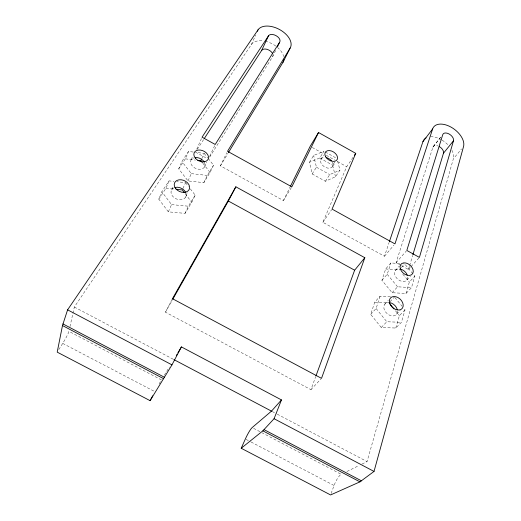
<?xml version="1.0" encoding="UTF-8"?>
<svg xmlns="http://www.w3.org/2000/svg" width="521" height="521" viewBox="0 0 521 521"><rect width="100%" height="100%" fill="white"/><g stroke="black" fill="none" stroke-linecap="round" stroke-linejoin="round"><path stroke-width="0.39" stroke-dasharray="2.6 1.95" d="M69.957 326.634L72.758 314.091M72.933 313.303L74.334 307.032L251.369 44.565L255.7 34.979M362.017 464.068L367.045 461.586L453.348 158.846L461.508 148.98M390.457 296.775L380.089 296.215L374.736 302.154L370.705 314.397L381.281 327.52L395.758 328.028L401.411 322.317L405.038 309.852L404.029 308.627M399.776 263.58L390.906 262.929L385.644 268.986L381.919 280.298L392.144 292.711L405.97 293.486L411.505 287.625L414.859 276.123L404.622 263.932L403.007 263.815M395.758 328.028L399.425 315.622L405.038 309.852M405.97 293.486L409.356 282.024L414.859 276.123M401.587 265.684L408.451 269.468L409.382 266.368M409.617 265.593L412.652 255.518M400.896 265.306L396.097 262.656L432.879 147.267L440.759 137.205M370.705 314.397L376.09 308.517L380.089 296.215M381.919 280.298L387.214 274.28L390.906 262.929M353.023 157.368L346.699 166.7L322.844 222.285L384.485 256.26L389.128 242.415M172.093 299.412L165.463 312.19L310.926 389.656L315.661 376.722M331.128 493.491L334.078 485.481A10.55 2.748 -65.3 0 1 341.177 474.331L262.206 432.86M190.354 188.895L195.16 195.141L191.774 202.33L185.007 213.369L168.361 211.845L158.801 199.113L161.862 191.761L169.065 180.878L173.773 181.386M158.801 199.113L165.965 188.25L169.065 180.878M208.126 158.384L213.532 165.235L210.08 172.458L203.841 182.643L188.022 180.924L178.729 168.876L181.894 161.484L188.524 151.461L193.226 152.041M171.709 189.677L173.174 186.271M178.729 168.876L185.339 158.853L188.524 151.461M191.187 159.713L192.692 156.3M168.361 211.845L171.559 204.603L161.862 191.761M196.723 149.247L201.738 137.896M182.943 188.478L185.548 182.656L176.912 181.725M188.022 180.924L191.305 173.63L181.894 161.484M201.868 158.521L204.199 153.402L196.365 152.432M185.593 197.251L187.619 192.822M204.486 167.026L206.681 162.305M209.735 156.248L214.873 145.203M185.007 213.369L188.361 206.205L195.16 195.141M203.841 182.643L207.267 175.427L213.532 165.235M209.657 157.127L272.652 56.607L275.824 50.088M291.408 187.527L283.411 200.552L220.422 165.834L226.811 152.731M283.411 200.552L290.19 186.811M159.146 383.886L161.412 379.926L68.909 331.343A10.856 1.153 -59.7 0 1 62.715 343.398L58.476 350.119M165.463 312.19L172.269 300.155M220.422 165.834L227.97 153.343M164.336 375.185L169.338 367.064M309.454 162.246L313.649 155.453L323.951 151.233L319.705 157.987L309.454 162.246L312.17 173.942L325.345 181.262L335.498 176.743L339.946 170.12L337.152 159.27M320.799 159.439L323.567 155.063M312.17 173.942L316.436 167.202L313.649 155.453M197.238 149.377L203.854 139.205M335.498 176.743L332.58 165.17L334.769 161.829M332.821 166.147L335.257 162.435M325.345 181.262L329.741 174.607L339.946 170.12M322.844 222.285L331.61 209.761M433.361 146.414L440.746 136.984M384.485 256.26L393.915 245.124M396.097 262.656L406.276 251.05M395.419 270.477L399.386 266.016M400.864 268.133L399.255 269.937L385.644 268.986M401.404 267.534L404.622 263.932M408.451 269.468L410.535 267.169M411.056 266.596L418.891 257.98M392.144 292.711L397.582 286.797L411.505 287.625M406.888 279.946L410.444 276.097M384.732 304.231L388.269 300.409M390.073 301.692L394.443 296.983M310.926 389.656L320.982 378.917M381.281 327.52L386.816 321.75L401.411 322.317M396.65 314.156L400.271 310.399M346.927 471.498L359.145 465.481M374.736 302.154L388.979 302.864M171.559 204.603L188.361 206.205M165.965 188.25L174.515 189.136M191.305 173.63L207.267 175.427M185.339 158.853L195.434 160.064M253.59 428.334L261.483 432.482M62.715 343.398L154.906 391.668M246.062 439.392L250.354 441.639M251.07 442.016L334.078 485.481M74.334 307.032L173.213 359.243M272.203 411.505L276.514 413.785M277.231 414.162L367.045 461.586M195.473 152.086L207.006 158.443M319.705 157.987L332.58 165.17M316.436 167.202L329.741 174.607M325.319 151.995L336.95 158.495M312.287 147.482L323.528 153.76M326.335 155.33L334.762 160.032M337.575 161.601L346.699 166.7M402.792 274.17L409.356 282.024M387.214 274.28L397.582 286.797M394.951 297.602L402.01 306.179M395.446 310.763L399.425 315.622M376.09 308.517L386.816 321.75M204.199 153.402L207.638 157.759M202.812 163.19L210.08 172.458M185.548 182.656L188.433 186.401M185.137 193.656L191.774 202.33M407.702 277.231A7.437 5.23 41.3 0 1 401.815 281.347A7.437 5.23 41.3 0 1 394.684 274.267A7.437 5.23 41.3 0 1 399.366 268.966M185.789 192.601A7.932 5.92 23.7 0 1 182.096 199.582A7.932 5.92 23.7 0 1 172.249 195.759A7.932 5.92 23.7 0 1 173.727 187.925M204.597 162.695A7.607 5.457 24.8 0 1 201.021 169.175A7.607 5.457 24.8 0 1 191.585 165.072A7.607 5.457 24.8 0 1 193.571 157.909M432.879 147.267A6.167 3.732 37 0 1 437.914 145.932M332.411 162.174A6.897 4.63 32.9 0 1 329.682 168.179A6.897 4.63 32.9 0 1 321.17 163.431A6.897 4.63 32.9 0 1 323.951 157.453M272.939 54.562A6.311 3.855 27.7 0 1 272.652 56.607M397.53 311.219A7.763 5.646 43.1 0 1 391.518 315.824A7.763 5.646 43.1 0 1 384.003 308.719A7.763 5.646 43.1 0 1 388.321 302.512M430.522 136.73A17.727 10.739 37 0 1 441.417 139.771M442.068 140.149A17.727 10.739 37 0 1 448.483 145.411M451.909 150.243A17.727 10.739 37 0 1 453.348 158.846M251.369 44.565A18.137 11.084 27.7 0 1 263.782 40.964M265.209 41.237A18.137 11.084 27.7 0 1 276.286 46.408M277.452 47.352A18.137 11.084 27.7 0 1 283.665 56.522"/><path stroke-width="0.78" d="M228.387 152.646L282.91 62.416L290.145 48.049A18.476 11.045 27.8 0 0 279.979 29.769A18.476 11.045 27.8 0 0 258.038 29.821L67.6 309.832L62.487 325.553L57.206 352.137L150.094 400.662L171.963 364.869L181.412 346.914L281.464 399.92L274.072 418.721L262.871 430.841L241.21 448.255L330.594 494.95L359.952 481.853L374.019 471.427L463.553 146.512A18.053 10.687 36.9 0 0 451.251 127.241A18.053 10.687 36.9 0 0 432.625 128.947L422.941 141.647L389.389 241.64M453.491 140.794L419.412 257.407L406.81 250.438L442.733 134.685A6.278 3.719 36.9 0 1 449.219 134.06A6.278 3.719 36.9 0 1 453.491 140.794L443.456 153.252L412.879 254.743M432.625 128.947L394.964 243.887L332.072 209.103L355.739 153.363L318.52 132.51L310.184 146.303L290.549 186.088M364.824 257.719L321.516 378.35L172.464 298.702L235.85 186.811L364.824 257.719L354.638 270.21L315.941 375.967M241.21 448.255L245.345 439.021A10.641 1.504 -63.4 0 1 252.151 427.578L271.48 411.128L281.464 399.92M257.367 31.293L258.038 29.821M202.324 162.572L200.872 160.715L201.536 159.257M204.297 138.527L261.679 50.4L268.53 35.78A6.428 3.842 27.8 0 1 276.182 35.728A6.428 3.842 27.8 0 1 279.699 42.116L215.212 144.467L202.05 137.186L268.53 35.78M277.582 46.467L279.347 42.846M318.52 132.51L291.825 186.837L227.527 151.272L290.145 48.049M172.672 299.445L228.354 201.021L235.85 186.811M150.094 400.662L152.686 395.817M176.293 355.609L177.081 354.267M177.869 352.932L181.412 346.914M354.378 155.369L355.739 153.363M176.072 189.292L182.291 189.937L184.187 192.418M197.765 160.344L200.872 160.715M62.487 325.553L163.737 378.754M262.871 430.841L359.952 481.853M67.6 309.832L171.963 364.869M274.072 418.721L374.019 471.427M62.943 323.919L164.584 377.347M264.101 429.656L361.548 480.876M173.929 359.62L271.48 411.128M228.354 201.021L354.638 270.21M389.474 303.469L393.954 308.94M439.314 146.577A6.167 3.732 37 0 1 443.456 153.252M174.815 187.508A7.932 5.92 23.7 0 1 185.789 192.601M401.053 269.292A7.437 5.23 41.3 0 1 407.259 275.081M195.238 157.544A7.607 5.457 24.8 0 1 204.343 162.194M422.941 141.647A17.727 10.739 37 0 1 426.061 137.902M326.042 157.57A6.897 4.63 32.9 0 1 331.48 160.82M261.679 50.4A6.311 3.855 27.7 0 1 266.98 49.326A6.311 3.855 27.7 0 1 272.496 53.396M389.467 302.571A7.763 5.646 43.1 0 1 397.276 309.494M283.854 59.668A18.137 11.084 27.7 0 1 282.91 62.416M400.297 268.738A7.522 5.236 41.2 0 0 411.453 274.821A7.522 5.236 41.2 0 0 408.203 263.887A7.522 5.236 41.2 0 0 400.297 268.738M389.636 302.975A7.854 5.659 42.9 0 0 401.268 309.266A7.854 5.659 42.9 0 0 397.979 297.563A7.854 5.659 42.9 0 0 389.636 302.975M175.668 188.53A8.023 5.933 23.9 0 0 188.967 189.865A8.023 5.933 23.9 0 0 181.152 179.784A8.023 5.933 23.9 0 0 175.668 188.53M195.303 158.124A7.691 5.464 25 0 0 207.938 159.608A7.691 5.464 25 0 0 200.351 150.068A7.691 5.464 25 0 0 195.303 158.124M325.56 156.6A6.968 4.63 32.9 0 0 336.586 160.325A6.968 4.63 32.9 0 0 331.467 150.992A6.968 4.63 32.9 0 0 325.56 156.6"/></g></svg>
